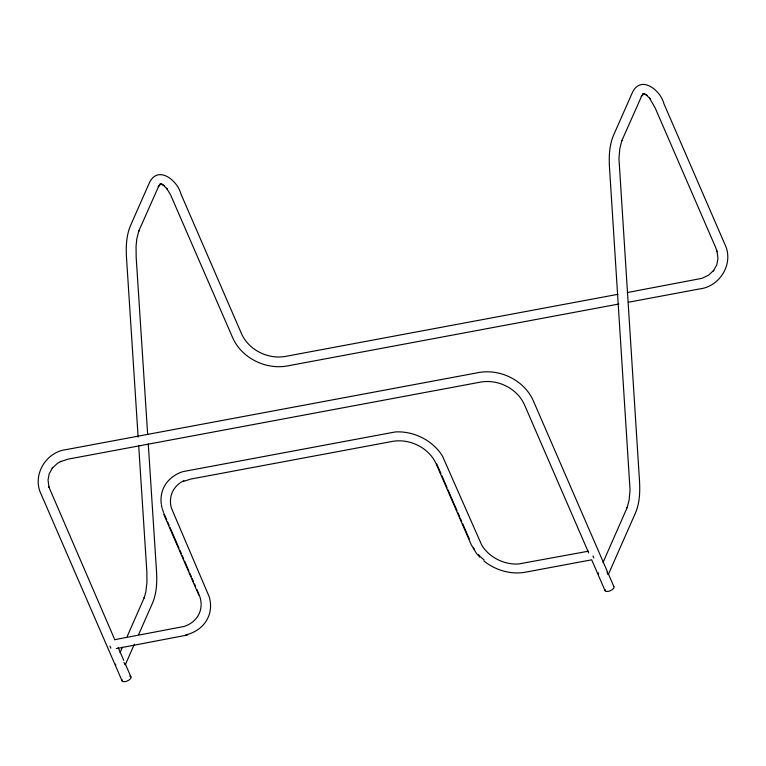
<?xml version="1.0" encoding="UTF-8"?>
<svg xmlns="http://www.w3.org/2000/svg" width="766" height="766" viewBox="0 0 766 766"><rect width="100%" height="100%" fill="white"/><g stroke="black" fill="none" stroke-linecap="round" stroke-linejoin="round"><path stroke-width="1.15" d="M120.042 652.68L122.416 647.299M127.175 636.517L144.487 597.107L144.161 598.026L145.799 592.089L146.948 582.553L146.842 571.656L138.675 445.467M125.356 664.668L134.395 644.177M138.675 634.468L152.472 603.187C156.733 593.2 157.116 582.064 156.523 571.369L148.269 443.983M603.034 562.464L627.478 506.891L627.153 507.81L629.192 499.643L630.035 489.713L609.477 167.141C608.884 156.446 609.267 145.31 613.528 135.314L631.998 93.433C640.204 74.034 660.531 89.967 663.921 103.736L724.693 243.923C734.297 262.748 720.452 286.407 699.875 288.887L628.312 302.254M608.348 574.452L635.464 512.971C639.725 502.984 640.108 491.849 639.514 481.153L618.957 158.572L619.799 148.642L621.839 140.484L621.513 141.394L641.851 95.635M641.19 96.478L644.158 93.548L643.21 94.208L644.895 93.596L642.617 94.026L644.407 93.988L643.287 93.701L647.107 95.377L646.188 94.821L650.152 98.785L649.539 98.086L655.179 107.977L715.798 247.811L717.168 251.669L716.995 251.047L717.962 258.468L716.813 264.758L713.357 270.934L713.807 270.331L708.397 275.272L701.943 278.336L627.335 292.545M182.911 481.584L190.715 479.076L392.441 441.398C409.781 438.324 428.893 447.708 436.199 463.899L471.128 544.473L476.337 553.215L479.861 557.255M160.793 184.194L161.904 183.821L160.218 184.434L161.166 183.763L158.198 186.703L158.859 185.851L138.522 231.619L138.847 230.7L136.808 238.868L136.061 246.173L136.166 257.07L147.656 434.456M185.678 634.861L188.608 634.124A43.777 34.824 23.8 0 0 209.319 597.059L171.412 508.088A34.03 27.069 23.8 0 1 179.809 483.126M187.708 634.957L116.298 648.611M617.932 294.307L285.354 356.429C268.023 359.493 248.912 350.11 241.606 333.919L180.929 193.951C177.54 180.182 157.212 164.259 149.006 183.658L130.536 225.539C126.275 235.526 125.892 246.662 126.486 257.357L138.129 437.127M618.918 304.006L286.886 366.033C265.515 369.7 242.008 358.153 232.902 338.256L170.397 194.43L166.548 188.302L167.16 189.001L163.196 185.037L164.115 185.592L160.295 183.926L161.415 184.204L159.625 184.242M114.278 639.763L184.041 626.464A34.03 27.069 23.8 0 0 201.104 605.025M588.489 551.185L518.505 563.987A34.03 27.069 23.8 0 1 481.709 545.057L442.585 456.316A43.777 34.824 23.8 0 0 395.246 431.957L182.95 471.617A43.777 34.824 23.8 0 0 161.262 503.923M483.901 560.961C495.286 570.172 510.577 574.787 525.112 572.25L591.687 559.812L605.083 590.72M607.582 572.078L533.098 400.254C523.992 380.357 500.485 368.8 479.114 372.477L66.125 449.623C45.548 452.103 31.703 475.763 41.307 494.587L122.1 680.945M608.443 574.06L613.882 586.612M588.709 552.947L524.394 404.592C517.088 388.4 497.977 379.017 480.646 382.081L68.155 459.131L60.351 461.639L60.916 461.352L57.603 463.239L52.193 468.179L52.643 467.576L49.187 473.752L48.038 480.043L49.005 487.463L48.833 486.841L114.287 638.518M436.687 463.775L440.929 473.57M441.877 475.743L447.066 487.722M448.014 489.905L456.976 510.587M457.924 512.77L459.341 516.035M460.28 518.209L461.697 521.483M462.645 523.657L469.252 538.9M163.867 513.268L166.701 519.808M167.639 521.981L169.056 525.246M170.004 527.429L178.976 548.111M179.914 550.294L181.331 553.559M182.279 555.733L183.687 559.008M184.635 561.181L188.886 570.986M189.824 573.159L191.241 576.425M192.189 578.608L193.606 581.873M194.545 584.046L195.493 586.229M196.91 589.494L198.796 593.851M163.867 514.532L198.796 595.105M118.184 647.529L123.728 660.311M125.452 664.275L130.89 676.828M199.131 594.799L200.146 597.643A34.03 27.069 23.8 0 1 201.104 604.115M162.229 508.681L163.541 512.358M129.722 676.139A4.864 2.231 -23.4 0 1 127.663 680.811A4.864 2.231 -23.4 0 1 122.1 679.71M115.8 665.175A4.864 3.868 23.8 0 1 115.513 664.122M123.987 662.542A4.864 3.868 23.8 0 1 124.877 664.591M110.898 648.17A4.864 1.925 79.4 0 1 110.017 646.121M613.432 586.182A4.864 2.231 -23.4 0 1 610.062 590.845A4.864 2.231 -23.4 0 1 605.092 589.485M598.495 573.906A4.864 3.868 23.8 0 1 598.524 572.863M606.978 572.317A4.864 3.868 23.8 0 1 607.869 574.366M593.889 557.954A4.864 1.925 79.4 0 1 592.999 555.905M161.98 507.734A43.777 34.824 23.8 0 1 161.396 504.871M484.102 559.975A43.777 34.824 23.8 0 1 480.78 556.997M480.004 556.221A43.777 34.824 23.8 0 1 478.501 554.613M474.556 549.5A43.777 34.824 23.8 0 1 473.426 547.719M180.575 482.599A34.03 27.069 23.8 0 1 183.878 480.722"/></g></svg>
